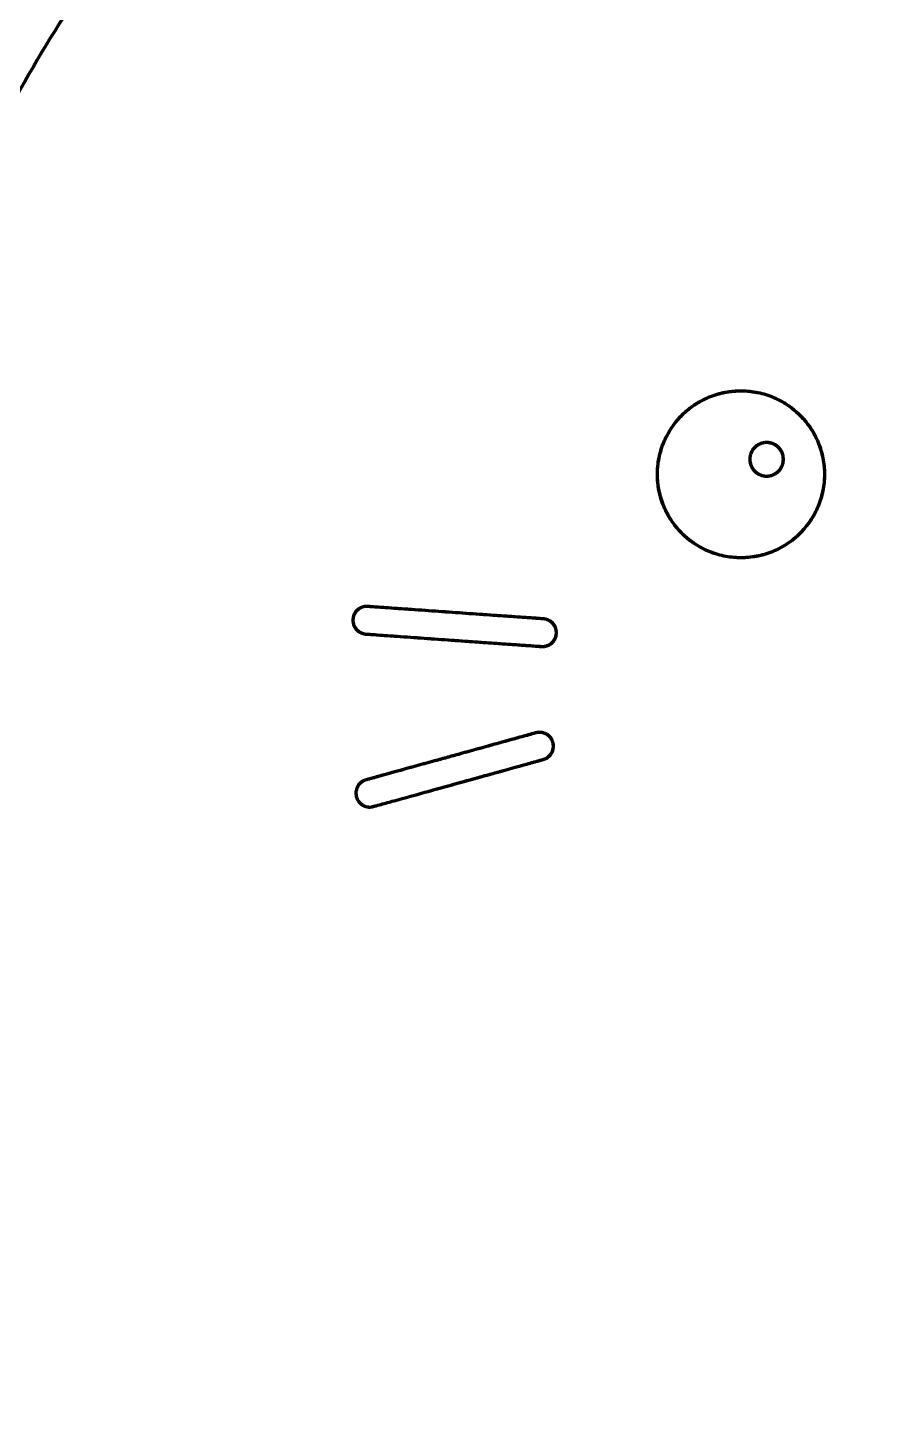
# Model space of a CAD drawing. Extents: x 56 to 5692, y -2843 to -743.
# Drawn here: x 4504.3 to 4581.5, y -1977.9 to -1854.1 of the extents above; entities that cross this region are included whole.
import ezdxf

# ---------------------------------------------------------------- set-up
doc = ezdxf.new("R2010")
doc.units = 0
doc.header["$LTSCALE"] = 20
doc.header["$MEASUREMENT"] = 0
doc.layers.add('3', color=3, linetype='CONTINUOUS')

msp = doc.modelspace()

# ---------------------------------------------------------------- linework, layer by layer
at = {"layer": '3', "color": 7, "linetype": 'Continuous', "lineweight": 70}
for points, knots in [([(4585.07, -1807.06), (4582.76, -1807.34), (4576.39, -1808.3), (4566.09, -1810.65), (4550.49, -1815.85), (4535.92, -1823.52), (4523.26, -1833.77), (4514.92, -1842.6), (4507.77, -1852.35), (4501.77, -1862.74), (4496.75, -1873.57), (4491.17, -1888.36), (4485.89, -1907.21), (4481.44, -1929.92), (4478.27, -1952.45), (4476.12, -1974.65), (4474.81, -1996.41), (4474.05, -2024.71), (4474.8, -2221.48), (4477.72, -2252.32), (4481.46, -2274.53), (4485.02, -2289.73), (4489.33, -2303.26), (4494.39, -2314.94), (4500.13, -2324.77), (4508.64, -2335.59), (4520.75, -2345.34), (4537.5, -2352.87), (4553.57, -2356.8), (4567.8, -2358.87), (4579.1, -2359.92), (4587.91, -2360.34), (4593.84, -2360.48), (4596.81, -2360.52), (4599.78, -2360.53), (4601.76, -2360.53), (4602.74, -2360.53)], [0.0112064, 0.0112064, 0.0112064, 0.0112064, 0.015625, 0.0234375, 0.03125, 0.046875, 0.0546875, 0.0625, 0.0703125, 0.078125, 0.0859375, 0.09375, 0.109375, 0.125, 0.140625, 0.15625, 0.171875, 0.1875, 0.21875, 0.25, 0.265625, 0.28125, 0.296875, 0.3125, 0.328125, 0.34375, 0.375, 0.40625, 0.4375, 0.453125, 0.46875, 0.484375, 0.4882812, 0.4921875, 0.4960938, 0.4999694, 0.4999694, 0.4999694, 0.4999694]), ([(4602.74, -2362.66), (4602.69, -2362.66), (4602.64, -2362.66), (4602.18, -2362.66), (4600.12, -2362.66), (4598.06, -2362.66), (4594.76, -2362.63), (4593.12, -2362.61), (4590.66, -2362.56), (4589.84, -2362.54), (4588.2, -2362.49), (4586.56, -2362.44), (4584.92, -2362.39), (4583.69, -2362.34), (4583.08, -2362.31), (4582.36, -2362.28), (4582.05, -2362.27), (4581.85, -2362.26), (4581.75, -2362.25), (4580.01, -2362.17), (4578.4, -2362.08), (4575.21, -2361.89), (4573.64, -2361.78), (4570.54, -2361.55), (4569, -2361.42), (4565.97, -2361.14), (4564.48, -2360.99), (4561.52, -2360.67), (4560.06, -2360.5), (4557.17, -2360.14), (4555.74, -2359.94), (4553.63, -2359.63), (4552.93, -2359.53), (4551.88, -2359.36), (4551.54, -2359.31), (4550.84, -2359.19), (4550.5, -2359.14), (4548.78, -2358.85), (4547.44, -2358.61), (4544.8, -2358.1), (4543.5, -2357.84), (4540.96, -2357.29), (4539.71, -2357), (4537.26, -2356.4), (4536.05, -2356.09), (4533.68, -2355.45), (4532.52, -2355.11), (4530.23, -2354.41), (4529.1, -2354.04), (4525.78, -2352.91), (4523.63, -2352.1), (4521.3, -2351.11), (4521.04, -2351), (4520.52, -2350.77), (4519.75, -2350.43), (4519, -2350.09), (4517.5, -2349.38), (4516.52, -2348.89), (4513.64, -2347.39), (4511.79, -2346.33), (4508.24, -2344.06), (4506.54, -2342.85), (4504.07, -2340.93), (4503.27, -2340.27), (4501.69, -2338.91), (4500.91, -2338.21), (4498.63, -2336.05), (4497.16, -2334.52), (4495.04, -2332.09), (4494.35, -2331.26), (4493.5, -2330.19), (4493.33, -2329.97), (4493, -2329.53), (4492.83, -2329.32), (4492.33, -2328.66), (4492, -2328.21), (4491.03, -2326.86), (4490.4, -2325.94), (4489.17, -2324.07), (4488.56, -2323.11), (4486.8, -2320.18), (4485.69, -2318.15), (4483.57, -2313.92), (4482.57, -2311.74), (4480.66, -2307.21), (4479.76, -2304.86), (4478.48, -2301.24), (4478.06, -2300.01), (4477.25, -2297.52), (4476.85, -2296.26), (4476.37, -2294.66), (4476.23, -2294.17), (4476.09, -2293.69), (4476, -2293.36), (4475.95, -2293.2), (4475.72, -2292.39), (4475.53, -2291.74), (4474.99, -2289.77), (4474.64, -2288.45), (4473.63, -2284.45), (4473, -2281.75), (4471.82, -2276.26), (4471.28, -2273.48), (4470.25, -2267.84), (4469.78, -2264.99), (4468.9, -2259.22), (4468.49, -2256.31), (4467.75, -2250.43), (4467.4, -2247.46), (4466.77, -2241.46), (4466.49, -2238.44), (4466.1, -2233.87), (4465.98, -2232.35), (4465.84, -2230.43), (4465.81, -2230.04), (4465.75, -2229.28), (4465.67, -2228.12), (4465.59, -2226.97), (4465.34, -2223.12), (4465.16, -2220.03), (4464.86, -2213.85), (4464.74, -2210.74), (4464.53, -2204.53), (4464.46, -2201.41), (4464.35, -2195.17), (4464.32, -2192.05), (4464.31, -2022.78), (4464.33, -2019.65), (4464.4, -2013.37), (4464.47, -2010.22), (4464.64, -2003.93), (4464.74, -2000.77), (4465, -1994.46), (4465.16, -1991.3), (4465.51, -1984.98), (4465.71, -1981.82), (4466.16, -1975.48), (4466.41, -1972.31), (4466.95, -1965.97), (4467.25, -1962.8), (4467.91, -1956.45), (4468.26, -1953.27), (4469.03, -1946.91), (4469.45, -1943.73), (4470.34, -1937.38), (4470.82, -1934.19), (4471.85, -1927.83), (4472.4, -1924.65), (4473.14, -1920.67), (4473.29, -1919.88), (4473.52, -1918.68), (4473.6, -1918.29), (4473.76, -1917.49), (4474.15, -1915.5), (4474.56, -1913.52), (4475.58, -1908.77), (4476.3, -1905.61), (4477.47, -1900.9), (4477.87, -1899.33), (4478.7, -1896.2), (4479.13, -1894.64), (4480.02, -1891.53), (4480.48, -1889.97), (4481.43, -1886.88), (4481.92, -1885.33), (4482.94, -1882.25), (4483.47, -1880.72), (4484.57, -1877.66), (4485.14, -1876.14), (4486.02, -1873.86), (4486.32, -1873.1), (4486.77, -1871.97), (4487, -1871.4), (4487.24, -1870.83), (4487.39, -1870.46), (4487.47, -1870.27), (4488.18, -1868.57), (4488.83, -1867.08), (4490.85, -1862.63), (4492.28, -1859.71), (4494.57, -1855.42), (4495.36, -1854.01), (4496.99, -1851.21), (4497.83, -1849.82), (4500.43, -1845.72), (4502.28, -1843.04), (4505.24, -1839.14), (4506.26, -1837.86), (4507.83, -1835.96), (4508.36, -1835.34), (4509.04, -1834.56), (4509.18, -1834.4), (4509.45, -1834.09), (4509.86, -1833.63), (4511.37, -1831.95), (4512.79, -1830.47), (4515.1, -1828.17), (4516.29, -1827.05), (4519.9, -1823.78), (4522.41, -1821.72), (4526.31, -1818.81), (4527.64, -1817.88), (4530.34, -1816.06), (4531.71, -1815.18), (4534.5, -1813.48), (4535.92, -1812.66), (4538.08, -1811.48), (4539.17, -1810.89), (4540.46, -1810.23), (4541.1, -1809.91), (4541.43, -1809.75), (4541.59, -1809.67), (4541.67, -1809.63), (4541.71, -1809.61), (4541.73, -1809.6), (4541.74, -1809.59), (4541.75, -1809.59)], [0.5496866, 0.5496866, 0.5496866, 0.5496866, 0.5498047, 0.5498047, 0.5507812, 0.5546875, 0.5546875, 0.5585937, 0.5585937, 0.5605469, 0.5605469, 0.5625, 0.5644531, 0.5644531, 0.5654297, 0.565918, 0.5661621, 0.5661621, 0.5664062, 0.5664062, 0.5703125, 0.5703125, 0.5742187, 0.5742187, 0.578125, 0.578125, 0.5820312, 0.5820312, 0.5859375, 0.5859375, 0.5898437, 0.5898437, 0.5917969, 0.5917969, 0.5927734, 0.5927734, 0.59375, 0.59375, 0.5976562, 0.5976562, 0.6015625, 0.6015625, 0.6054687, 0.6054687, 0.609375, 0.609375, 0.6132812, 0.6132812, 0.6171875, 0.6171875, 0.625, 0.625, 0.6259766, 0.6259766, 0.6269531, 0.6289062, 0.6289062, 0.6328125, 0.6328125, 0.640625, 0.640625, 0.6484375, 0.6484375, 0.6523437, 0.6523437, 0.65625, 0.65625, 0.6640625, 0.6640625, 0.6679687, 0.6679687, 0.6689453, 0.6689453, 0.6699219, 0.6699219, 0.671875, 0.671875, 0.6757812, 0.6757812, 0.6796875, 0.6796875, 0.6875, 0.6875, 0.6953125, 0.6953125, 0.703125, 0.703125, 0.7070312, 0.7070312, 0.7109375, 0.7109375, 0.7119141, 0.7124023, 0.7124023, 0.7128906, 0.7128906, 0.7148437, 0.7148437, 0.71875, 0.71875, 0.7265625, 0.7265625, 0.734375, 0.734375, 0.7421875, 0.7421875, 0.75, 0.75, 0.7578125, 0.7578125, 0.765625, 0.765625, 0.7695312, 0.7695312, 0.7705078, 0.7705078, 0.7714844, 0.7734375, 0.7734375, 0.78125, 0.78125, 0.7890625, 0.7890625, 0.796875, 0.796875, 0.8046875, 0.8046875, 0.8125, 0.8125, 0.8203125, 0.8203125, 0.828125, 0.828125, 0.8359375, 0.8359375, 0.84375, 0.84375, 0.8515625, 0.8515625, 0.859375, 0.859375, 0.8671875, 0.8671875, 0.875, 0.875, 0.8828125, 0.8828125, 0.890625, 0.890625, 0.8925781, 0.8925781, 0.8935547, 0.8935547, 0.8945312, 0.8984375, 0.8984375, 0.90625, 0.90625, 0.9101562, 0.9101562, 0.9140625, 0.9140625, 0.9179687, 0.9179687, 0.921875, 0.921875, 0.9257812, 0.9257812, 0.9296875, 0.9296875, 0.9316406, 0.9316406, 0.9326172, 0.9331055, 0.9331055, 0.9335937, 0.9335937, 0.9375, 0.9375, 0.9453125, 0.9453125, 0.9492187, 0.9492187, 0.953125, 0.953125, 0.9609375, 0.9609375, 0.9648437, 0.9648437, 0.9667969, 0.9667969, 0.9672852, 0.9672852, 0.9677734, 0.96875, 0.9726562, 0.9726562, 0.9765625, 0.9765625, 0.984375, 0.984375, 0.9882812, 0.9882812, 0.9921875, 0.9921875, 0.9960937, 0.9960937, 0.9980469, 0.9990234, 0.9995117, 0.9997559, 0.9998779, 0.999939, 0.9999695, 0.9999695, 1, 1, 1, 1]), ([(4560.69, -1892.7), (4560.64, -1892.94), (4560.61, -1893.19), (4560.58, -1893.67), (4560.58, -1893.92), (4560.59, -1894.4), (4560.61, -1894.64), (4560.64, -1894.95), (4560.65, -1895.01), (4560.67, -1895.13), (4560.68, -1895.19), (4560.71, -1895.37), (4560.74, -1895.49), (4560.82, -1895.84), (4560.95, -1896.31), (4561.12, -1896.76), (4561.27, -1897.09), (4561.32, -1897.2), (4561.4, -1897.36), (4561.43, -1897.41), (4561.48, -1897.52), (4561.51, -1897.58), (4561.66, -1897.84), (4561.79, -1898.04), (4562.07, -1898.44), (4562.22, -1898.63), (4562.53, -1898.99), (4562.69, -1899.17), (4562.91, -1899.38), (4562.96, -1899.42), (4563.05, -1899.5), (4563.09, -1899.54), (4563.23, -1899.66), (4563.32, -1899.74), (4563.61, -1899.96), (4564, -1900.24), (4564.42, -1900.48), (4564.85, -1900.71), (4565.07, -1900.81), (4565.52, -1900.99), (4565.75, -1901.06), (4566.22, -1901.2), (4566.45, -1901.25), (4566.93, -1901.34), (4567.17, -1901.37), (4567.54, -1901.4), (4567.66, -1901.41), (4567.84, -1901.41), (4567.91, -1901.42), (4568.03, -1901.42), (4568.34, -1901.42), (4568.64, -1901.4), (4569.12, -1901.34), (4569.37, -1901.3), (4569.72, -1901.23), (4569.84, -1901.2), (4570.08, -1901.13), (4570.2, -1901.1), (4570.56, -1900.99), (4571.02, -1900.81), (4571.46, -1900.59), (4571.88, -1900.36), (4572.09, -1900.22), (4572.35, -1900.05), (4572.4, -1900.01), (4572.5, -1899.94), (4572.55, -1899.9), (4572.7, -1899.79), (4572.79, -1899.71), (4573.07, -1899.47), (4573.43, -1899.13), (4573.75, -1898.76), (4573.98, -1898.47), (4574.05, -1898.37), (4574.16, -1898.22), (4574.2, -1898.17), (4574.27, -1898.06), (4574.3, -1898.01), (4574.47, -1897.75), (4574.59, -1897.54), (4574.81, -1897.1), (4575.01, -1896.65), (4575.16, -1896.19), (4575.25, -1895.89), (4575.26, -1895.83), (4575.29, -1895.71), (4575.33, -1895.53), (4575.37, -1895.35), (4575.43, -1894.99), (4575.46, -1894.75), (4575.5, -1894.26), (4575.5, -1894.02), (4575.49, -1893.71), (4575.49, -1893.65), (4575.49, -1893.53), (4575.48, -1893.47), (4575.47, -1893.28), (4575.46, -1893.16), (4575.41, -1892.8), (4575.37, -1892.56), (4575.27, -1892.09), (4575.2, -1891.85), (4575.09, -1891.51), (4575.05, -1891.39), (4574.98, -1891.22), (4574.96, -1891.17), (4574.91, -1891.05), (4574.89, -1891), (4574.76, -1890.72), (4574.65, -1890.5), (4574.42, -1890.08), (4574.29, -1889.88), (4574.01, -1889.48), (4573.86, -1889.29), (4573.67, -1889.06), (4573.62, -1889.01), (4573.54, -1888.92), (4573.5, -1888.88), (4573.38, -1888.75), (4573.29, -1888.66), (4573.03, -1888.41), (4572.66, -1888.09), (4572.27, -1887.81), (4571.97, -1887.61), (4571.86, -1887.55), (4571.71, -1887.46), (4571.65, -1887.43), (4571.54, -1887.37), (4571.49, -1887.34), (4571.22, -1887.2), (4571, -1887.1), (4570.55, -1886.93), (4570.09, -1886.77), (4569.62, -1886.66), (4569.32, -1886.61), (4569.26, -1886.6), (4569.13, -1886.58), (4569.07, -1886.57), (4568.89, -1886.55), (4568.77, -1886.53), (4568.4, -1886.5), (4568.16, -1886.5), (4567.67, -1886.5), (4567.43, -1886.52), (4567.07, -1886.56), (4566.95, -1886.58), (4566.76, -1886.61), (4566.7, -1886.62), (4566.58, -1886.64), (4566.52, -1886.65), (4566.22, -1886.72), (4565.74, -1886.85), (4565.29, -1887.02), (4564.84, -1887.21), (4564.62, -1887.32), (4564.35, -1887.47), (4564.29, -1887.5), (4564.19, -1887.57), (4564.13, -1887.6), (4563.98, -1887.7), (4563.87, -1887.77), (4563.57, -1887.98), (4563.18, -1888.28), (4562.82, -1888.62), (4562.57, -1888.89), (4562.49, -1888.98), (4562.36, -1889.12), (4562.32, -1889.16), (4562.24, -1889.26), (4562.2, -1889.31), (4562.01, -1889.55), (4561.87, -1889.75), (4561.61, -1890.17), (4561.37, -1890.59), (4561.17, -1891.04), (4561.05, -1891.33), (4561.03, -1891.39), (4560.99, -1891.51), (4560.93, -1891.68), (4560.88, -1891.86), (4560.78, -1892.22), (4560.73, -1892.46), (4560.69, -1892.7)], [0, 0, 0, 0, 0.015625, 0.015625, 0.03125, 0.03125, 0.046875, 0.046875, 0.050781, 0.050781, 0.054687, 0.054687, 0.0625, 0.0625, 0.078125, 0.09375, 0.09375, 0.101562, 0.101562, 0.105469, 0.105469, 0.109375, 0.109375, 0.125, 0.125, 0.140625, 0.140625, 0.15625, 0.15625, 0.160156, 0.160156, 0.164062, 0.164062, 0.171875, 0.171875, 0.1875, 0.203125, 0.203125, 0.21875, 0.21875, 0.234375, 0.234375, 0.25, 0.25, 0.265625, 0.265625, 0.273437, 0.273437, 0.277344, 0.277344, 0.28125, 0.296875, 0.296875, 0.3125, 0.3125, 0.320312, 0.320312, 0.328125, 0.328125, 0.34375, 0.359375, 0.359375, 0.375, 0.375, 0.378906, 0.378906, 0.382812, 0.382812, 0.390625, 0.390625, 0.40625, 0.421875, 0.421875, 0.429687, 0.429687, 0.433594, 0.433594, 0.4375, 0.4375, 0.453125, 0.453125, 0.46875, 0.484375, 0.484375, 0.488281, 0.488281, 0.492187, 0.5, 0.5, 0.515625, 0.515625, 0.53125, 0.53125, 0.535156, 0.535156, 0.539062, 0.539062, 0.546875, 0.546875, 0.5625, 0.5625, 0.578125, 0.578125, 0.585937, 0.585937, 0.589844, 0.589844, 0.59375, 0.59375, 0.609375, 0.609375, 0.625, 0.625, 0.640625, 0.640625, 0.644531, 0.644531, 0.648437, 0.648437, 0.65625, 0.65625, 0.671875, 0.6875, 0.6875, 0.695312, 0.695312, 0.699219, 0.699219, 0.703125, 0.703125, 0.71875, 0.71875, 0.734375, 0.75, 0.75, 0.753906, 0.753906, 0.757812, 0.757812, 0.765625, 0.765625, 0.78125, 0.78125, 0.796875, 0.796875, 0.804687, 0.804687, 0.808594, 0.808594, 0.8125, 0.8125, 0.828125, 0.84375, 0.84375, 0.859375, 0.859375, 0.863281, 0.863281, 0.867187, 0.867187, 0.875, 0.875, 0.890625, 0.90625, 0.90625, 0.914062, 0.914062, 0.917969, 0.917969, 0.921875, 0.921875, 0.9375, 0.9375, 0.953125, 0.96875, 0.96875, 0.972656, 0.972656, 0.976562, 0.984375, 0.984375, 1, 1, 1, 1]), ([(4575.5, -1893.96), (4575.5, -1893.71), (4575.47, -1893.22), (4575.4, -1892.74), (4575.31, -1892.27), (4575.25, -1892.03), (4575.15, -1891.68), (4575.11, -1891.57), (4575.03, -1891.34), (4574.98, -1891.22), (4574.84, -1890.89), (4574.64, -1890.45), (4574.39, -1890.04), (4574.19, -1889.73), (4574.12, -1889.63), (4574.01, -1889.49), (4573.97, -1889.44), (4573.9, -1889.34), (4573.86, -1889.3), (4573.67, -1889.06), (4573.51, -1888.88), (4573.17, -1888.54), (4572.81, -1888.21), (4572.42, -1887.92), (4572.17, -1887.75), (4572.12, -1887.71), (4572.02, -1887.65), (4571.97, -1887.62), (4571.81, -1887.52), (4571.71, -1887.46), (4571.39, -1887.29), (4571.17, -1887.18), (4570.72, -1886.99), (4570.5, -1886.91), (4570.03, -1886.76), (4569.8, -1886.7), (4569.5, -1886.64), (4569.44, -1886.63), (4569.32, -1886.61), (4569.14, -1886.58), (4568.95, -1886.55), (4568.59, -1886.52), (4568.35, -1886.5), (4567.86, -1886.5), (4567.62, -1886.51), (4567.25, -1886.54), (4567.13, -1886.55), (4566.89, -1886.59), (4566.76, -1886.61), (4566.4, -1886.67), (4566.16, -1886.73), (4565.7, -1886.87), (4565.47, -1886.95), (4565.12, -1887.09), (4565.01, -1887.14), (4564.84, -1887.22), (4564.79, -1887.24), (4564.68, -1887.3), (4564.62, -1887.33), (4564.35, -1887.47), (4564.13, -1887.6), (4563.72, -1887.87), (4563.53, -1888.01), (4563.15, -1888.32), (4562.96, -1888.49), (4562.74, -1888.7), (4562.7, -1888.75), (4562.61, -1888.84), (4562.57, -1888.88), (4562.45, -1889.02), (4562.36, -1889.11), (4562.13, -1889.4), (4561.83, -1889.79), (4561.58, -1890.21), (4561.41, -1890.54), (4561.35, -1890.65), (4561.27, -1890.82), (4561.24, -1890.87), (4561.19, -1890.99), (4561.17, -1891.04), (4561.05, -1891.33), (4560.97, -1891.56), (4560.83, -1892.03), (4560.77, -1892.26), (4560.67, -1892.74), (4560.64, -1892.99), (4560.61, -1893.29), (4560.6, -1893.35), (4560.59, -1893.48), (4560.58, -1893.66), (4560.58, -1893.84), (4560.58, -1894.21), (4560.59, -1894.45), (4560.64, -1894.93), (4560.67, -1895.17), (4560.73, -1895.47), (4560.75, -1895.53), (4560.77, -1895.65), (4560.79, -1895.71), (4560.83, -1895.89), (4560.86, -1896.01), (4560.97, -1896.35), (4561.13, -1896.81), (4561.34, -1897.24), (4561.51, -1897.56), (4561.57, -1897.67), (4561.66, -1897.82), (4561.69, -1897.88), (4561.75, -1897.98), (4561.79, -1898.03), (4561.96, -1898.28), (4562.1, -1898.48), (4562.4, -1898.85), (4562.56, -1899.03), (4562.9, -1899.37), (4563.08, -1899.53), (4563.31, -1899.73), (4563.36, -1899.77), (4563.45, -1899.84), (4563.5, -1899.88), (4563.65, -1899.99), (4563.75, -1900.06), (4564.05, -1900.26), (4564.46, -1900.52), (4564.89, -1900.73), (4565.22, -1900.87), (4565.34, -1900.91), (4565.51, -1900.98), (4565.57, -1901), (4565.68, -1901.04), (4565.74, -1901.06), (4566.03, -1901.15), (4566.27, -1901.21), (4566.74, -1901.31), (4566.98, -1901.35), (4567.46, -1901.4), (4567.77, -1901.42), (4568.07, -1901.42), (4568.2, -1901.42), (4568.26, -1901.41), (4568.44, -1901.41), (4568.57, -1901.4), (4568.93, -1901.37), (4569.18, -1901.33), (4569.66, -1901.25), (4569.89, -1901.19), (4570.25, -1901.09), (4570.36, -1901.05), (4570.54, -1900.99), (4570.6, -1900.97), (4570.71, -1900.92), (4570.77, -1900.9), (4571.06, -1900.78), (4571.28, -1900.68), (4571.72, -1900.45), (4571.93, -1900.33), (4572.34, -1900.06), (4572.54, -1899.91), (4572.78, -1899.72), (4572.83, -1899.68), (4572.92, -1899.6), (4572.97, -1899.56), (4573.11, -1899.43), (4573.2, -1899.35), (4573.46, -1899.09), (4573.79, -1898.73), (4574.09, -1898.33), (4574.29, -1898.03), (4574.36, -1897.92), (4574.46, -1897.76), (4574.49, -1897.71), (4574.55, -1897.6), (4574.58, -1897.55), (4574.73, -1897.28), (4574.83, -1897.05), (4575.02, -1896.6), (4575.1, -1896.37), (4575.21, -1896.02), (4575.24, -1895.9), (4575.3, -1895.67), (4575.33, -1895.55), (4575.4, -1895.18), (4575.44, -1894.94), (4575.47, -1894.57), (4575.48, -1894.45), (4575.49, -1894.2), (4575.5, -1894.08), (4575.5, -1893.96)], [0, 0, 0, 0, 0.015625, 0.03125, 0.03125, 0.046875, 0.046875, 0.054688, 0.054688, 0.0625, 0.0625, 0.078125, 0.09375, 0.09375, 0.101563, 0.101563, 0.105469, 0.105469, 0.109375, 0.109375, 0.125, 0.125, 0.140625, 0.15625, 0.15625, 0.160156, 0.160156, 0.164063, 0.164063, 0.171875, 0.171875, 0.1875, 0.1875, 0.203125, 0.203125, 0.21875, 0.21875, 0.222656, 0.222656, 0.226563, 0.234375, 0.234375, 0.25, 0.25, 0.265625, 0.265625, 0.273438, 0.273438, 0.28125, 0.28125, 0.296875, 0.296875, 0.3125, 0.3125, 0.320313, 0.320313, 0.324219, 0.324219, 0.328125, 0.328125, 0.34375, 0.34375, 0.359375, 0.359375, 0.375, 0.375, 0.378906, 0.378906, 0.382813, 0.382813, 0.390625, 0.390625, 0.40625, 0.421875, 0.421875, 0.429688, 0.429688, 0.433594, 0.433594, 0.4375, 0.4375, 0.453125, 0.453125, 0.46875, 0.46875, 0.484375, 0.484375, 0.488281, 0.488281, 0.492188, 0.5, 0.5, 0.515625, 0.515625, 0.53125, 0.53125, 0.535156, 0.535156, 0.539063, 0.539063, 0.546875, 0.546875, 0.5625, 0.578125, 0.578125, 0.585938, 0.585938, 0.589844, 0.589844, 0.59375, 0.59375, 0.609375, 0.609375, 0.625, 0.625, 0.640625, 0.640625, 0.644531, 0.644531, 0.648438, 0.648438, 0.65625, 0.65625, 0.671875, 0.6875, 0.6875, 0.695313, 0.695313, 0.699219, 0.699219, 0.703125, 0.703125, 0.71875, 0.71875, 0.734375, 0.734375, 0.75, 0.753906, 0.753906, 0.757813, 0.757813, 0.765625, 0.765625, 0.78125, 0.78125, 0.796875, 0.796875, 0.804688, 0.804688, 0.808594, 0.808594, 0.8125, 0.8125, 0.828125, 0.828125, 0.84375, 0.84375, 0.859375, 0.859375, 0.863281, 0.863281, 0.867188, 0.867188, 0.875, 0.875, 0.890625, 0.90625, 0.90625, 0.914063, 0.914063, 0.917969, 0.917969, 0.921875, 0.921875, 0.9375, 0.9375, 0.953125, 0.953125, 0.960938, 0.960938, 0.96875, 0.96875, 0.984375, 0.984375, 0.992188, 0.992188, 1, 1, 1, 1]), ([(4569.03, -1891.87), (4569.08, -1891.78), (4569.14, -1891.7), (4569.24, -1891.59), (4569.27, -1891.56), (4569.33, -1891.51), (4569.35, -1891.49), (4569.38, -1891.46), (4569.4, -1891.44), (4569.5, -1891.37), (4569.59, -1891.31), (4569.7, -1891.26), (4569.72, -1891.25), (4569.76, -1891.23), (4569.79, -1891.22), (4569.86, -1891.19), (4569.91, -1891.18), (4570.05, -1891.14), (4570.15, -1891.13), (4570.27, -1891.12), (4570.29, -1891.12), (4570.34, -1891.12), (4570.42, -1891.12), (4570.54, -1891.13), (4570.63, -1891.15), (4570.71, -1891.17), (4570.73, -1891.17), (4570.78, -1891.19), (4570.8, -1891.19), (4570.92, -1891.23), (4571.01, -1891.27), (4571.11, -1891.34), (4571.13, -1891.35), (4571.17, -1891.38), (4571.19, -1891.39), (4571.25, -1891.43), (4571.29, -1891.46), (4571.4, -1891.56), (4571.46, -1891.63), (4571.54, -1891.73), (4571.55, -1891.75), (4571.58, -1891.79), (4571.59, -1891.81), (4571.63, -1891.87), (4571.68, -1891.95), (4571.72, -1892.04), (4571.74, -1892.11), (4571.75, -1892.13), (4571.77, -1892.18), (4571.77, -1892.2), (4571.81, -1892.32), (4571.82, -1892.42), (4571.83, -1892.57), (4571.83, -1892.61), (4571.83, -1892.69), (4571.83, -1892.71), (4571.83, -1892.76), (4571.82, -1892.79), (4571.81, -1892.91), (4571.79, -1893), (4571.75, -1893.12), (4571.74, -1893.14), (4571.72, -1893.19), (4571.71, -1893.21), (4571.68, -1893.28), (4571.66, -1893.32), (4571.58, -1893.45), (4571.53, -1893.53), (4571.44, -1893.63), (4571.43, -1893.64), (4571.39, -1893.68), (4571.37, -1893.7), (4571.32, -1893.75), (4571.25, -1893.81), (4571.16, -1893.87), (4571.1, -1893.91), (4571.08, -1893.92), (4571.04, -1893.94), (4571.01, -1893.96), (4570.9, -1894.01), (4570.81, -1894.05), (4570.67, -1894.08), (4570.62, -1894.09), (4570.52, -1894.11), (4570.47, -1894.11), (4570.37, -1894.12), (4570.32, -1894.12), (4570.23, -1894.12), (4570.18, -1894.11), (4570.1, -1894.1), (4570.08, -1894.1), (4570.03, -1894.09), (4570.01, -1894.08), (4569.93, -1894.07), (4569.84, -1894.04), (4569.75, -1894), (4569.68, -1893.97), (4569.66, -1893.96), (4569.62, -1893.94), (4569.6, -1893.93), (4569.49, -1893.86), (4569.41, -1893.81), (4569.3, -1893.71), (4569.27, -1893.68), (4569.22, -1893.62), (4569.2, -1893.61), (4569.17, -1893.57), (4569.16, -1893.55), (4569.08, -1893.45), (4569.03, -1893.37), (4568.98, -1893.26), (4568.97, -1893.24), (4568.95, -1893.2), (4568.94, -1893.17), (4568.91, -1893.1), (4568.9, -1893.06), (4568.86, -1892.92), (4568.84, -1892.82), (4568.83, -1892.7), (4568.83, -1892.67), (4568.83, -1892.62), (4568.83, -1892.55), (4568.84, -1892.43), (4568.86, -1892.33), (4568.88, -1892.26), (4568.88, -1892.24), (4568.9, -1892.19), (4568.9, -1892.16), (4568.94, -1892.05), (4568.98, -1891.96), (4569.03, -1891.87)], [0, 0, 0, 0, 0.03125, 0.03125, 0.046875, 0.046875, 0.054688, 0.054688, 0.0625, 0.0625, 0.09375, 0.09375, 0.101563, 0.101563, 0.109375, 0.109375, 0.125, 0.125, 0.15625, 0.15625, 0.164063, 0.164063, 0.171875, 0.1875, 0.203125, 0.203125, 0.210938, 0.210938, 0.21875, 0.21875, 0.25, 0.25, 0.257813, 0.257813, 0.265625, 0.265625, 0.28125, 0.28125, 0.3125, 0.3125, 0.320313, 0.320313, 0.328125, 0.328125, 0.34375, 0.359375, 0.359375, 0.367188, 0.367188, 0.375, 0.375, 0.40625, 0.40625, 0.421875, 0.421875, 0.429688, 0.429688, 0.4375, 0.4375, 0.46875, 0.46875, 0.476563, 0.476563, 0.484375, 0.484375, 0.5, 0.5, 0.53125, 0.53125, 0.539063, 0.539063, 0.546875, 0.546875, 0.5625, 0.578125, 0.578125, 0.585938, 0.585938, 0.59375, 0.59375, 0.625, 0.625, 0.640625, 0.640625, 0.65625, 0.65625, 0.671875, 0.671875, 0.6875, 0.6875, 0.695313, 0.695313, 0.703125, 0.703125, 0.71875, 0.734375, 0.734375, 0.742188, 0.742188, 0.75, 0.75, 0.78125, 0.78125, 0.796875, 0.796875, 0.804688, 0.804688, 0.8125, 0.8125, 0.84375, 0.84375, 0.851563, 0.851563, 0.859375, 0.859375, 0.875, 0.875, 0.90625, 0.90625, 0.914063, 0.914063, 0.921875, 0.9375, 0.953125, 0.953125, 0.960938, 0.960938, 0.96875, 0.96875, 1, 1, 1, 1]), ([(4571.83, -1892.62), (4571.83, -1892.72), (4571.82, -1892.82), (4571.79, -1892.96), (4571.78, -1893.01), (4571.76, -1893.08), (4571.75, -1893.1), (4571.74, -1893.15), (4571.73, -1893.17), (4571.68, -1893.29), (4571.63, -1893.37), (4571.56, -1893.47), (4571.55, -1893.5), (4571.52, -1893.54), (4571.51, -1893.55), (4571.46, -1893.61), (4571.42, -1893.65), (4571.32, -1893.75), (4571.24, -1893.82), (4571.14, -1893.88), (4571.12, -1893.9), (4571.07, -1893.92), (4571.05, -1893.94), (4570.99, -1893.97), (4570.9, -1894.01), (4570.8, -1894.04), (4570.73, -1894.06), (4570.71, -1894.07), (4570.66, -1894.08), (4570.64, -1894.09), (4570.51, -1894.11), (4570.42, -1894.12), (4570.29, -1894.12), (4570.27, -1894.12), (4570.22, -1894.11), (4570.2, -1894.11), (4570.12, -1894.1), (4570.07, -1894.1), (4569.93, -1894.07), (4569.84, -1894.04), (4569.72, -1893.99), (4569.7, -1893.98), (4569.66, -1893.96), (4569.64, -1893.95), (4569.57, -1893.91), (4569.49, -1893.86), (4569.41, -1893.8), (4569.36, -1893.76), (4569.34, -1893.74), (4569.3, -1893.71), (4569.28, -1893.69), (4569.2, -1893.6), (4569.14, -1893.53), (4569.06, -1893.41), (4569.03, -1893.37), (4569, -1893.3), (4568.99, -1893.28), (4568.96, -1893.24), (4568.95, -1893.21), (4568.91, -1893.1), (4568.88, -1893.01), (4568.86, -1892.89), (4568.85, -1892.86), (4568.85, -1892.82), (4568.84, -1892.79), (4568.84, -1892.72), (4568.83, -1892.67), (4568.83, -1892.52), (4568.84, -1892.42), (4568.87, -1892.3), (4568.87, -1892.28), (4568.88, -1892.23), (4568.89, -1892.21), (4568.91, -1892.14), (4568.94, -1892.04), (4568.99, -1891.96), (4569.02, -1891.89), (4569.03, -1891.87), (4569.06, -1891.83), (4569.07, -1891.8), (4569.14, -1891.7), (4569.2, -1891.63), (4569.31, -1891.52), (4569.35, -1891.49), (4569.4, -1891.44), (4569.42, -1891.42), (4569.46, -1891.4), (4569.48, -1891.38), (4569.59, -1891.31), (4569.68, -1891.27), (4569.79, -1891.22), (4569.81, -1891.21), (4569.86, -1891.19), (4569.88, -1891.19), (4569.96, -1891.17), (4570.05, -1891.14), (4570.15, -1891.13), (4570.22, -1891.12), (4570.25, -1891.12), (4570.3, -1891.12), (4570.32, -1891.12), (4570.44, -1891.12), (4570.54, -1891.13), (4570.69, -1891.16), (4570.73, -1891.17), (4570.8, -1891.19), (4570.83, -1891.2), (4570.87, -1891.22), (4570.9, -1891.23), (4571.01, -1891.28), (4571.09, -1891.32), (4571.19, -1891.39), (4571.21, -1891.4), (4571.25, -1891.43), (4571.27, -1891.45), (4571.33, -1891.5), (4571.36, -1891.53), (4571.47, -1891.63), (4571.53, -1891.71), (4571.6, -1891.81), (4571.61, -1891.83), (4571.63, -1891.87), (4571.65, -1891.89), (4571.68, -1891.96), (4571.72, -1892.05), (4571.75, -1892.14), (4571.78, -1892.21), (4571.78, -1892.23), (4571.79, -1892.28), (4571.8, -1892.3), (4571.82, -1892.42), (4571.83, -1892.52), (4571.83, -1892.62)], [0, 0, 0, 0, 0.03125, 0.03125, 0.046875, 0.046875, 0.054688, 0.054688, 0.0625, 0.0625, 0.09375, 0.09375, 0.101563, 0.101563, 0.109375, 0.109375, 0.125, 0.125, 0.15625, 0.15625, 0.164063, 0.164063, 0.171875, 0.171875, 0.1875, 0.203125, 0.203125, 0.210938, 0.210938, 0.21875, 0.21875, 0.25, 0.25, 0.257813, 0.257813, 0.265625, 0.265625, 0.28125, 0.28125, 0.3125, 0.3125, 0.320313, 0.320313, 0.328125, 0.328125, 0.34375, 0.359375, 0.359375, 0.367188, 0.367188, 0.375, 0.375, 0.40625, 0.40625, 0.421875, 0.421875, 0.429688, 0.429688, 0.4375, 0.4375, 0.46875, 0.46875, 0.476563, 0.476563, 0.484375, 0.484375, 0.5, 0.5, 0.53125, 0.53125, 0.539063, 0.539063, 0.546875, 0.546875, 0.5625, 0.578125, 0.578125, 0.585938, 0.585938, 0.59375, 0.59375, 0.625, 0.625, 0.640625, 0.640625, 0.648438, 0.648438, 0.65625, 0.65625, 0.6875, 0.6875, 0.695313, 0.695313, 0.703125, 0.703125, 0.71875, 0.734375, 0.734375, 0.742188, 0.742188, 0.75, 0.75, 0.78125, 0.78125, 0.796875, 0.796875, 0.804688, 0.804688, 0.8125, 0.8125, 0.84375, 0.84375, 0.851563, 0.851563, 0.859375, 0.859375, 0.875, 0.875, 0.90625, 0.90625, 0.914063, 0.914063, 0.921875, 0.921875, 0.9375, 0.953125, 0.953125, 0.960938, 0.960938, 0.96875, 0.96875, 1, 1, 1, 1]), ([(4533.78, -1906.09), (4533.82, -1906.05), (4533.86, -1906.02), (4533.95, -1905.96), (4533.99, -1905.93), (4534.06, -1905.9), (4534.09, -1905.88), (4534.12, -1905.87), (4534.13, -1905.86), (4534.16, -1905.85), (4534.22, -1905.83), (4534.28, -1905.81), (4534.38, -1905.79), (4534.43, -1905.78), (4534.51, -1905.77), (4534.53, -1905.77), (4534.58, -1905.77), (4534.62, -1905.77), (4534.66, -1905.77), (4534.68, -1905.77), (4534.7, -1905.77), (4534.73, -1905.77), (4534.81, -1905.78), (4535.29, -1905.81), (4535.74, -1905.84), (4536.96, -1905.93), (4537.77, -1905.99), (4539.4, -1906.1), (4540.22, -1906.16), (4541.46, -1906.25), (4541.87, -1906.28), (4542.69, -1906.33), (4543.1, -1906.36), (4545.17, -1906.51), (4546.83, -1906.63), (4548.92, -1906.77), (4549.34, -1906.8), (4549.96, -1906.85), (4550.17, -1906.86), (4550.4, -1906.88), (4550.41, -1906.88), (4550.43, -1906.88), (4550.47, -1906.88), (4550.51, -1906.89), (4550.56, -1906.9), (4550.59, -1906.9), (4550.64, -1906.92), (4550.67, -1906.92), (4550.74, -1906.95), (4550.79, -1906.97), (4550.88, -1907.01), (4550.93, -1907.03), (4550.99, -1907.07), (4551.01, -1907.09), (4551.06, -1907.12), (4551.08, -1907.13), (4551.14, -1907.18), (4551.18, -1907.22), (4551.25, -1907.29), (4551.28, -1907.33), (4551.34, -1907.42), (4551.4, -1907.5), (4551.44, -1907.6), (4551.47, -1907.67), (4551.48, -1907.69), (4551.5, -1907.74), (4551.51, -1907.77), (4551.53, -1907.84), (4551.54, -1907.9), (4551.55, -1908), (4551.56, -1908.05), (4551.56, -1908.13), (4551.55, -1908.16), (4551.55, -1908.21), (4551.55, -1908.24), (4551.54, -1908.32), (4551.53, -1908.37), (4551.5, -1908.47), (4551.49, -1908.52), (4551.46, -1908.58), (4551.46, -1908.6), (4551.45, -1908.62), (4551.43, -1908.66), (4551.41, -1908.69), (4551.37, -1908.76), (4551.34, -1908.81), (4551.29, -1908.87), (4551.28, -1908.89), (4551.25, -1908.92), (4551.24, -1908.93), (4551.22, -1908.95), (4551.18, -1909), (4551.09, -1909.08), (4551, -1909.14), (4550.95, -1909.18), (4550.93, -1909.18), (4550.91, -1909.2), (4550.88, -1909.21), (4550.84, -1909.23), (4550.77, -1909.26), (4550.72, -1909.28), (4550.64, -1909.3), (4550.62, -1909.31), (4550.57, -1909.32), (4550.54, -1909.33), (4550.46, -1909.34), (4550.41, -1909.34), (4550.33, -1909.35), (4550.31, -1909.35), (4550.27, -1909.34), (4550.26, -1909.34), (4550.23, -1909.34), (4550.22, -1909.34), (4550.15, -1909.34), (4550, -1909.33), (4549.44, -1909.29), (4548.93, -1909.25), (4547.71, -1909.16), (4546.9, -1909.11), (4545.28, -1908.99), (4544.47, -1908.93), (4542.86, -1908.82), (4542.05, -1908.76), (4540.45, -1908.65), (4539.65, -1908.59), (4538.06, -1908.48), (4537.26, -1908.43), (4536.08, -1908.34), (4535.68, -1908.31), (4535.09, -1908.27), (4534.89, -1908.26), (4534.65, -1908.24), (4534.6, -1908.24), (4534.54, -1908.23), (4534.53, -1908.23), (4534.5, -1908.23), (4534.47, -1908.23), (4534.43, -1908.22), (4534.36, -1908.21), (4534.31, -1908.2), (4534.24, -1908.18), (4534.21, -1908.17), (4534.17, -1908.15), (4534.15, -1908.14), (4534.08, -1908.11), (4533.99, -1908.07), (4533.91, -1908.01), (4533.85, -1907.97), (4533.83, -1907.95), (4533.79, -1907.92), (4533.77, -1907.9), (4533.72, -1907.85), (4533.65, -1907.78), (4533.6, -1907.7), (4533.56, -1907.63), (4533.54, -1907.61), (4533.52, -1907.57), (4533.51, -1907.54), (4533.47, -1907.48), (4533.44, -1907.38), (4533.41, -1907.28), (4533.4, -1907.22), (4533.4, -1907.21), (4533.39, -1907.18), (4533.39, -1907.17), (4533.39, -1907.13), (4533.38, -1907.1), (4533.38, -1907.03), (4533.38, -1906.97), (4533.39, -1906.87), (4533.39, -1906.82), (4533.41, -1906.75), (4533.41, -1906.74), (4533.41, -1906.71), (4533.42, -1906.67), (4533.43, -1906.64), (4533.46, -1906.56), (4533.48, -1906.51), (4533.51, -1906.44), (4533.53, -1906.42), (4533.55, -1906.38), (4533.55, -1906.37), (4533.57, -1906.35), (4533.6, -1906.29), (4533.64, -1906.24), (4533.69, -1906.18), (4533.72, -1906.15), (4533.75, -1906.12), (4533.77, -1906.1), (4533.77, -1906.1), (4533.78, -1906.09), (4533.78, -1906.09), (4533.78, -1906.09), (4533.78, -1906.09)], [0, 0, 0, 0, 0.003906, 0.003906, 0.007812, 0.007812, 0.009766, 0.009766, 0.010742, 0.010742, 0.011719, 0.015625, 0.015625, 0.019531, 0.019531, 0.021484, 0.021484, 0.023437, 0.024414, 0.024414, 0.025391, 0.025391, 0.027344, 0.03125, 0.0625, 0.0625, 0.125, 0.125, 0.1875, 0.1875, 0.21875, 0.21875, 0.25, 0.25, 0.375, 0.375, 0.40625, 0.40625, 0.421875, 0.421875, 0.422852, 0.422852, 0.423828, 0.425781, 0.425781, 0.427734, 0.427734, 0.429687, 0.429687, 0.433594, 0.433594, 0.4375, 0.4375, 0.439453, 0.439453, 0.441406, 0.441406, 0.445312, 0.445312, 0.449219, 0.449219, 0.453125, 0.457031, 0.457031, 0.458984, 0.458984, 0.460937, 0.460937, 0.464844, 0.464844, 0.46875, 0.46875, 0.470703, 0.470703, 0.472656, 0.472656, 0.476562, 0.476562, 0.480469, 0.480469, 0.481445, 0.481445, 0.482422, 0.484375, 0.484375, 0.488281, 0.488281, 0.490234, 0.490234, 0.491211, 0.491211, 0.492187, 0.496094, 0.5, 0.5, 0.500977, 0.500977, 0.501953, 0.503906, 0.503906, 0.507812, 0.507812, 0.509766, 0.509766, 0.511719, 0.511719, 0.515625, 0.515625, 0.517578, 0.517578, 0.518555, 0.518555, 0.519531, 0.519531, 0.523437, 0.53125, 0.5625, 0.5625, 0.625, 0.625, 0.6875, 0.6875, 0.75, 0.75, 0.8125, 0.8125, 0.875, 0.875, 0.90625, 0.90625, 0.921875, 0.921875, 0.925781, 0.925781, 0.926758, 0.926758, 0.927734, 0.929687, 0.929687, 0.933594, 0.933594, 0.935547, 0.935547, 0.9375, 0.9375, 0.941406, 0.945312, 0.945312, 0.947266, 0.947266, 0.949219, 0.949219, 0.953125, 0.957031, 0.957031, 0.958984, 0.958984, 0.960937, 0.960937, 0.964844, 0.96875, 0.96875, 0.969727, 0.969727, 0.970703, 0.970703, 0.972656, 0.972656, 0.976562, 0.976562, 0.980469, 0.980469, 0.981445, 0.981445, 0.982422, 0.984375, 0.984375, 0.988281, 0.988281, 0.990234, 0.990234, 0.991211, 0.991211, 0.992187, 0.996094, 0.996094, 0.998047, 0.999023, 0.999512, 0.999756, 0.999878, 0.999878, 1, 1, 1, 1]), ([(4550.32, -1909.35), (4550.3, -1909.35), (4550.27, -1909.34), (4550.23, -1909.34), (4550.22, -1909.34), (4550.19, -1909.34), (4550.13, -1909.33), (4549.96, -1909.32), (4549.59, -1909.3), (4549.28, -1909.27), (4548.65, -1909.23), (4548.23, -1909.2), (4546.98, -1909.11), (4546.15, -1909.05), (4544.49, -1908.94), (4543.66, -1908.88), (4542.01, -1908.76), (4541.19, -1908.7), (4539.96, -1908.62), (4539.55, -1908.59), (4538.73, -1908.53), (4538.32, -1908.5), (4537.1, -1908.41), (4536.29, -1908.36), (4535.28, -1908.28), (4534.98, -1908.26), (4534.66, -1908.24), (4534.55, -1908.23), (4534.52, -1908.23), (4534.51, -1908.23), (4534.47, -1908.23), (4534.42, -1908.22), (4534.37, -1908.21), (4534.32, -1908.2), (4534.3, -1908.19), (4534.23, -1908.17), (4534.13, -1908.14), (4534.05, -1908.1), (4533.98, -1908.06), (4533.96, -1908.05), (4533.92, -1908.02), (4533.9, -1908.01), (4533.84, -1907.96), (4533.76, -1907.9), (4533.69, -1907.82), (4533.65, -1907.76), (4533.63, -1907.74), (4533.6, -1907.7), (4533.59, -1907.68), (4533.54, -1907.62), (4533.5, -1907.53), (4533.46, -1907.43), (4533.43, -1907.36), (4533.43, -1907.33), (4533.42, -1907.3), (4533.41, -1907.28), (4533.41, -1907.26), (4533.39, -1907.19), (4533.38, -1907.08), (4533.38, -1906.97), (4533.38, -1906.91), (4533.39, -1906.89), (4533.39, -1906.87), (4533.39, -1906.85), (4533.39, -1906.81), (4533.4, -1906.79), (4533.41, -1906.71), (4533.43, -1906.66), (4533.45, -1906.58), (4533.47, -1906.54), (4533.48, -1906.51), (4533.49, -1906.48), (4533.5, -1906.47), (4533.53, -1906.41), (4533.58, -1906.32), (4533.65, -1906.23), (4533.7, -1906.17), (4533.72, -1906.15), (4533.75, -1906.12), (4533.77, -1906.1), (4533.83, -1906.04), (4533.87, -1906.01), (4533.94, -1905.97), (4533.96, -1905.95), (4534, -1905.93), (4534.03, -1905.91), (4534.09, -1905.88), (4534.14, -1905.86), (4534.24, -1905.82), (4534.29, -1905.81), (4534.36, -1905.79), (4534.39, -1905.79), (4534.44, -1905.78), (4534.46, -1905.77), (4534.54, -1905.77), (4534.59, -1905.77), (4534.65, -1905.77), (4534.66, -1905.77), (4534.68, -1905.77), (4534.7, -1905.77), (4534.73, -1905.77), (4535.55, -1905.83), (4536.36, -1905.89), (4537.95, -1906), (4538.75, -1906.05), (4539.95, -1906.14), (4540.35, -1906.17), (4541.16, -1906.22), (4541.56, -1906.25), (4542.77, -1906.34), (4543.57, -1906.4), (4545.19, -1906.51), (4546.01, -1906.57), (4547.63, -1906.68), (4548.45, -1906.74), (4549.47, -1906.81), (4549.78, -1906.83), (4550.13, -1906.86), (4550.3, -1906.87), (4550.36, -1906.88), (4550.39, -1906.88), (4550.4, -1906.88), (4550.44, -1906.88), (4550.47, -1906.88), (4550.54, -1906.89), (4550.59, -1906.9), (4550.69, -1906.93), (4550.79, -1906.96), (4550.88, -1907.01), (4550.94, -1907.04), (4550.97, -1907.06), (4551.01, -1907.08), (4551.03, -1907.1), (4551.09, -1907.14), (4551.17, -1907.21), (4551.24, -1907.28), (4551.29, -1907.34), (4551.3, -1907.36), (4551.33, -1907.4), (4551.35, -1907.42), (4551.39, -1907.49), (4551.44, -1907.58), (4551.48, -1907.67), (4551.5, -1907.74), (4551.51, -1907.77), (4551.52, -1907.82), (4551.53, -1907.84), (4551.54, -1907.92), (4551.56, -1908.02), (4551.56, -1908.13), (4551.55, -1908.2), (4551.55, -1908.23), (4551.54, -1908.28), (4551.54, -1908.31), (4551.53, -1908.38), (4551.51, -1908.43), (4551.49, -1908.51), (4551.48, -1908.55), (4551.46, -1908.58), (4551.45, -1908.61), (4551.45, -1908.62), (4551.42, -1908.68), (4551.37, -1908.77), (4551.31, -1908.85), (4551.26, -1908.91), (4551.24, -1908.93), (4551.2, -1908.97), (4551.19, -1908.99), (4551.13, -1909.05), (4551.05, -1909.11), (4550.96, -1909.17), (4550.89, -1909.21), (4550.87, -1909.22), (4550.82, -1909.24), (4550.8, -1909.25), (4550.73, -1909.28), (4550.68, -1909.29), (4550.6, -1909.31), (4550.58, -1909.32), (4550.53, -1909.33), (4550.5, -1909.33), (4550.45, -1909.34), (4550.41, -1909.34), (4550.37, -1909.34), (4550.34, -1909.34), (4550.33, -1909.35), (4550.33, -1909.35), (4550.33, -1909.35), (4550.32, -1909.35), (4550.32, -1909.35)], [0, 0, 0, 0, 0.001953, 0.001953, 0.00293, 0.00293, 0.003906, 0.007812, 0.015625, 0.03125, 0.03125, 0.0625, 0.0625, 0.125, 0.125, 0.1875, 0.1875, 0.25, 0.25, 0.28125, 0.28125, 0.3125, 0.3125, 0.375, 0.375, 0.390625, 0.398437, 0.399414, 0.399414, 0.400391, 0.400391, 0.402344, 0.404297, 0.404297, 0.40625, 0.40625, 0.410156, 0.414062, 0.414062, 0.416016, 0.416016, 0.417969, 0.417969, 0.421875, 0.425781, 0.425781, 0.427734, 0.427734, 0.429687, 0.429687, 0.433594, 0.4375, 0.4375, 0.439453, 0.439453, 0.44043, 0.44043, 0.441406, 0.445312, 0.449219, 0.449219, 0.450195, 0.450195, 0.451172, 0.451172, 0.453125, 0.453125, 0.457031, 0.457031, 0.458984, 0.459961, 0.459961, 0.460937, 0.460937, 0.464844, 0.46875, 0.46875, 0.470703, 0.470703, 0.472656, 0.472656, 0.476562, 0.476562, 0.478516, 0.478516, 0.480469, 0.480469, 0.484375, 0.484375, 0.488281, 0.488281, 0.490234, 0.490234, 0.492187, 0.492187, 0.496094, 0.496094, 0.49707, 0.49707, 0.498047, 0.498047, 0.5, 0.5625, 0.5625, 0.625, 0.625, 0.65625, 0.65625, 0.6875, 0.6875, 0.75, 0.75, 0.8125, 0.8125, 0.875, 0.875, 0.890625, 0.898437, 0.902344, 0.90332, 0.90332, 0.904297, 0.904297, 0.90625, 0.90625, 0.910156, 0.910156, 0.914062, 0.917969, 0.917969, 0.919922, 0.919922, 0.921875, 0.921875, 0.925781, 0.929687, 0.929687, 0.931641, 0.931641, 0.933594, 0.933594, 0.9375, 0.941406, 0.941406, 0.943359, 0.943359, 0.945312, 0.945312, 0.949219, 0.953125, 0.953125, 0.955078, 0.955078, 0.957031, 0.957031, 0.960937, 0.960937, 0.962891, 0.963867, 0.963867, 0.964844, 0.964844, 0.96875, 0.972656, 0.972656, 0.974609, 0.974609, 0.976562, 0.976562, 0.980469, 0.984375, 0.984375, 0.986328, 0.986328, 0.988281, 0.988281, 0.992187, 0.992187, 0.994141, 0.994141, 0.996094, 0.996094, 0.998047, 0.999023, 0.999512, 0.999756, 0.999878, 0.999878, 1, 1, 1, 1]), ([(4547.72, -1917.62), (4548.12, -1917.5), (4548.73, -1917.34), (4549.38, -1917.16), (4549.65, -1917.08), (4549.71, -1917.06), (4549.74, -1917.06), (4549.75, -1917.05), (4549.79, -1917.04), (4549.84, -1917.03), (4549.89, -1917.03), (4549.94, -1917.02), (4549.97, -1917.02), (4550.04, -1917.01), (4550.15, -1917.02), (4550.25, -1917.03), (4550.31, -1917.04), (4550.32, -1917.05), (4550.35, -1917.05), (4550.36, -1917.05), (4550.4, -1917.06), (4550.42, -1917.07), (4550.5, -1917.1), (4550.59, -1917.14), (4550.68, -1917.19), (4550.75, -1917.23), (4550.77, -1917.24), (4550.81, -1917.27), (4550.83, -1917.29), (4550.89, -1917.34), (4550.92, -1917.37), (4550.98, -1917.43), (4551, -1917.46), (4551.03, -1917.49), (4551.04, -1917.51), (4551.05, -1917.52), (4551.09, -1917.57), (4551.12, -1917.62), (4551.16, -1917.71), (4551.19, -1917.75), (4551.21, -1917.83), (4551.22, -1917.85), (4551.24, -1917.9), (4551.25, -1917.93), (4551.27, -1918), (4551.27, -1918.05), (4551.29, -1918.16), (4551.29, -1918.21), (4551.29, -1918.27), (4551.29, -1918.29), (4551.29, -1918.31), (4551.29, -1918.33), (4551.28, -1918.37), (4551.28, -1918.39), (4551.27, -1918.47), (4551.26, -1918.52), (4551.23, -1918.62), (4551.22, -1918.67), (4551.19, -1918.75), (4551.17, -1918.77), (4551.15, -1918.82), (4551.14, -1918.84), (4551.1, -1918.91), (4551.07, -1918.95), (4551.02, -1919.02), (4551.01, -1919.04), (4550.98, -1919.07), (4550.97, -1919.08), (4550.95, -1919.1), (4550.91, -1919.14), (4550.82, -1919.22), (4550.73, -1919.28), (4550.68, -1919.32), (4550.67, -1919.32), (4550.64, -1919.34), (4550.61, -1919.35), (4550.57, -1919.37), (4550.5, -1919.4), (4550.45, -1919.42), (4550.39, -1919.44), (4550.38, -1919.44), (4550.35, -1919.45), (4550.32, -1919.46), (4550.23, -1919.48), (4549.76, -1919.61), (4549.32, -1919.74), (4548.13, -1920.06), (4547.35, -1920.28), (4545.77, -1920.72), (4544.99, -1920.94), (4543.42, -1921.37), (4542.63, -1921.59), (4541.07, -1922.02), (4540.29, -1922.24), (4538.74, -1922.67), (4537.96, -1922.88), (4536.8, -1923.2), (4536.41, -1923.31), (4535.84, -1923.47), (4535.64, -1923.52), (4535.4, -1923.59), (4535.33, -1923.61), (4535.26, -1923.63), (4535.22, -1923.64), (4535.21, -1923.64), (4535.19, -1923.65), (4535.08, -1923.68), (4534.97, -1923.69), (4534.84, -1923.69), (4534.82, -1923.69), (4534.77, -1923.68), (4534.74, -1923.68), (4534.67, -1923.67), (4534.62, -1923.66), (4534.53, -1923.64), (4534.48, -1923.62), (4534.39, -1923.59), (4534.34, -1923.56), (4534.25, -1923.52), (4534.21, -1923.49), (4534.13, -1923.44), (4534.09, -1923.4), (4534.02, -1923.34), (4533.95, -1923.27), (4533.89, -1923.19), (4533.83, -1923.1), (4533.8, -1923.06), (4533.76, -1922.97), (4533.74, -1922.92), (4533.7, -1922.83), (4533.69, -1922.78), (4533.67, -1922.7), (4533.67, -1922.68), (4533.66, -1922.63), (4533.66, -1922.6), (4533.65, -1922.52), (4533.65, -1922.47), (4533.65, -1922.37), (4533.65, -1922.31), (4533.67, -1922.24), (4533.67, -1922.21), (4533.68, -1922.16), (4533.69, -1922.13), (4533.71, -1922.06), (4533.75, -1921.96), (4533.8, -1921.86), (4533.85, -1921.77), (4533.88, -1921.73), (4533.94, -1921.65), (4533.98, -1921.61), (4534.03, -1921.56), (4534.05, -1921.54), (4534.09, -1921.5), (4534.11, -1921.49), (4534.17, -1921.44), (4534.22, -1921.41), (4534.3, -1921.36), (4534.35, -1921.34), (4534.44, -1921.3), (4534.49, -1921.28), (4534.55, -1921.26), (4534.57, -1921.26), (4534.59, -1921.25), (4534.63, -1921.24), (4535.05, -1921.13), (4535.47, -1921.01), (4536.64, -1920.69), (4537.42, -1920.47), (4538.99, -1920.03), (4539.78, -1919.82), (4540.96, -1919.49), (4541.36, -1919.38), (4542.15, -1919.16), (4542.55, -1919.05), (4543.74, -1918.72), (4544.53, -1918.5), (4545.73, -1918.17), (4546.32, -1918), (4547.02, -1917.81), (4547.37, -1917.71), (4547.55, -1917.66), (4547.63, -1917.64), (4547.68, -1917.63), (4547.7, -1917.62), (4547.71, -1917.62), (4547.71, -1917.62), (4547.72, -1917.62)], [0, 0, 0, 0, 0.03125, 0.046875, 0.050781, 0.051758, 0.051758, 0.052734, 0.052734, 0.054687, 0.056641, 0.056641, 0.058594, 0.058594, 0.0625, 0.066406, 0.066406, 0.067383, 0.067383, 0.068359, 0.068359, 0.070312, 0.070312, 0.074219, 0.078125, 0.078125, 0.080078, 0.080078, 0.082031, 0.082031, 0.085937, 0.085937, 0.087891, 0.088867, 0.088867, 0.089844, 0.089844, 0.09375, 0.09375, 0.097656, 0.097656, 0.099609, 0.099609, 0.101562, 0.101562, 0.105469, 0.105469, 0.109375, 0.109375, 0.110352, 0.110352, 0.111328, 0.111328, 0.113281, 0.113281, 0.117187, 0.117187, 0.121094, 0.121094, 0.123047, 0.123047, 0.125, 0.125, 0.128906, 0.128906, 0.130859, 0.130859, 0.131836, 0.131836, 0.132812, 0.136719, 0.140625, 0.140625, 0.141602, 0.141602, 0.142578, 0.144531, 0.144531, 0.148437, 0.148437, 0.149414, 0.149414, 0.150391, 0.152344, 0.15625, 0.1875, 0.1875, 0.25, 0.25, 0.3125, 0.3125, 0.375, 0.375, 0.4375, 0.4375, 0.5, 0.5, 0.53125, 0.53125, 0.546875, 0.546875, 0.550781, 0.552734, 0.552734, 0.553711, 0.553711, 0.554687, 0.5625, 0.5625, 0.564453, 0.564453, 0.566406, 0.566406, 0.570312, 0.570312, 0.574219, 0.574219, 0.578125, 0.578125, 0.582031, 0.582031, 0.585937, 0.585937, 0.589844, 0.59375, 0.59375, 0.597656, 0.597656, 0.601562, 0.601562, 0.605469, 0.605469, 0.607422, 0.607422, 0.609375, 0.609375, 0.613281, 0.613281, 0.617187, 0.617187, 0.619141, 0.619141, 0.621094, 0.621094, 0.625, 0.628906, 0.628906, 0.632812, 0.632812, 0.636719, 0.636719, 0.638672, 0.638672, 0.640625, 0.640625, 0.644531, 0.644531, 0.648437, 0.648437, 0.652344, 0.652344, 0.65332, 0.65332, 0.654297, 0.65625, 0.6875, 0.6875, 0.75, 0.75, 0.8125, 0.8125, 0.84375, 0.84375, 0.875, 0.875, 0.9375, 0.9375, 0.96875, 0.984375, 0.992188, 0.996094, 0.998047, 0.999023, 0.999512, 0.999512, 1, 1, 1, 1]), ([(4534.88, -1923.69), (4534.83, -1923.69), (4534.78, -1923.69), (4534.7, -1923.68), (4534.68, -1923.67), (4534.63, -1923.66), (4534.6, -1923.66), (4534.53, -1923.64), (4534.43, -1923.61), (4534.34, -1923.57), (4534.28, -1923.53), (4534.24, -1923.51), (4534.21, -1923.49), (4534.19, -1923.48), (4534.18, -1923.47), (4534.13, -1923.43), (4534.05, -1923.37), (4533.98, -1923.3), (4533.93, -1923.24), (4533.91, -1923.22), (4533.88, -1923.18), (4533.87, -1923.16), (4533.82, -1923.09), (4533.77, -1923), (4533.73, -1922.91), (4533.71, -1922.83), (4533.7, -1922.81), (4533.69, -1922.77), (4533.68, -1922.76), (4533.68, -1922.73), (4533.66, -1922.67), (4533.65, -1922.6), (4533.65, -1922.5), (4533.65, -1922.44), (4533.65, -1922.38), (4533.65, -1922.36), (4533.65, -1922.34), (4533.65, -1922.32), (4533.66, -1922.28), (4533.66, -1922.26), (4533.68, -1922.18), (4533.69, -1922.12), (4533.72, -1922.05), (4533.73, -1922.01), (4533.74, -1921.97), (4533.76, -1921.95), (4533.76, -1921.94), (4533.79, -1921.87), (4533.82, -1921.83), (4533.87, -1921.74), (4533.91, -1921.7), (4533.96, -1921.63), (4533.98, -1921.61), (4534.01, -1921.58), (4534.03, -1921.56), (4534.09, -1921.5), (4534.13, -1921.47), (4534.2, -1921.43), (4534.22, -1921.41), (4534.26, -1921.38), (4534.29, -1921.37), (4534.35, -1921.34), (4534.4, -1921.31), (4534.47, -1921.29), (4534.5, -1921.28), (4534.53, -1921.27), (4534.55, -1921.27), (4534.57, -1921.26), (4534.63, -1921.24), (4535.08, -1921.12), (4535.52, -1920.99), (4537.49, -1920.45), (4539.07, -1920.01), (4541.05, -1919.46), (4541.45, -1919.35), (4542.24, -1919.13), (4542.64, -1919.02), (4543.83, -1918.69), (4544.63, -1918.47), (4546.23, -1918.03), (4547.03, -1917.81), (4548.24, -1917.47), (4548.64, -1917.36), (4549.24, -1917.19), (4549.47, -1917.13), (4549.69, -1917.07), (4549.73, -1917.06), (4549.74, -1917.06), (4549.77, -1917.05), (4549.81, -1917.04), (4549.84, -1917.03), (4549.9, -1917.03), (4549.92, -1917.02), (4550, -1917.02), (4550.1, -1917.01), (4550.2, -1917.02), (4550.28, -1917.04), (4550.3, -1917.04), (4550.36, -1917.05), (4550.38, -1917.06), (4550.45, -1917.08), (4550.55, -1917.12), (4550.64, -1917.16), (4550.71, -1917.2), (4550.73, -1917.22), (4550.77, -1917.24), (4550.79, -1917.26), (4550.85, -1917.31), (4550.93, -1917.37), (4551, -1917.45), (4551.04, -1917.51), (4551.06, -1917.53), (4551.09, -1917.57), (4551.1, -1917.6), (4551.14, -1917.66), (4551.17, -1917.71), (4551.2, -1917.78), (4551.21, -1917.81), (4551.22, -1917.85), (4551.23, -1917.88), (4551.24, -1917.89), (4551.25, -1917.95), (4551.27, -1918), (4551.28, -1918.1), (4551.29, -1918.15), (4551.29, -1918.23), (4551.29, -1918.26), (4551.29, -1918.3), (4551.29, -1918.31), (4551.29, -1918.34), (4551.28, -1918.4), (4551.27, -1918.47), (4551.25, -1918.57), (4551.23, -1918.62), (4551.21, -1918.69), (4551.2, -1918.72), (4551.18, -1918.77), (4551.16, -1918.79), (4551.13, -1918.86), (4551.1, -1918.91), (4551.06, -1918.97), (4551.04, -1918.99), (4551.01, -1919.03), (4550.99, -1919.05), (4550.94, -1919.11), (4550.9, -1919.15), (4550.82, -1919.22), (4550.78, -1919.25), (4550.73, -1919.29), (4550.72, -1919.29), (4550.69, -1919.31), (4550.68, -1919.31), (4550.65, -1919.33), (4550.63, -1919.35), (4550.56, -1919.38), (4550.51, -1919.4), (4550.44, -1919.42), (4550.41, -1919.43), (4550.36, -1919.45), (4550.34, -1919.45), (4550.22, -1919.49), (4549.72, -1919.62), (4549.23, -1919.76), (4548.06, -1920.08), (4547.28, -1920.3), (4546.1, -1920.63), (4545.71, -1920.73), (4544.93, -1920.95), (4544.54, -1921.06), (4543.37, -1921.38), (4542.6, -1921.6), (4541.04, -1922.03), (4540.27, -1922.24), (4538.73, -1922.67), (4537.96, -1922.88), (4536.8, -1923.2), (4536.23, -1923.36), (4535.61, -1923.53), (4535.34, -1923.61), (4535.27, -1923.63), (4535.22, -1923.64), (4535.2, -1923.65), (4535.13, -1923.66), (4535.08, -1923.67), (4535.01, -1923.68), (4534.97, -1923.69), (4534.93, -1923.69), (4534.9, -1923.69), (4534.89, -1923.69), (4534.89, -1923.69), (4534.88, -1923.69), (4534.88, -1923.69)], [0, 0, 0, 0, 0.003906, 0.003906, 0.005859, 0.005859, 0.007812, 0.007812, 0.011719, 0.015625, 0.015625, 0.017578, 0.018555, 0.018555, 0.019531, 0.019531, 0.023437, 0.027344, 0.027344, 0.029297, 0.029297, 0.03125, 0.03125, 0.035156, 0.039063, 0.039063, 0.041016, 0.041016, 0.041992, 0.041992, 0.042969, 0.046875, 0.046875, 0.050781, 0.050781, 0.051758, 0.051758, 0.052734, 0.052734, 0.054688, 0.054688, 0.058594, 0.058594, 0.060547, 0.061523, 0.061523, 0.0625, 0.0625, 0.066406, 0.066406, 0.070313, 0.070313, 0.072266, 0.072266, 0.074219, 0.074219, 0.078125, 0.078125, 0.080078, 0.080078, 0.082031, 0.082031, 0.085938, 0.085938, 0.087891, 0.087891, 0.088867, 0.088867, 0.089844, 0.09375, 0.125, 0.125, 0.25, 0.25, 0.28125, 0.28125, 0.3125, 0.3125, 0.375, 0.375, 0.4375, 0.4375, 0.46875, 0.46875, 0.484375, 0.486328, 0.486328, 0.487305, 0.487305, 0.488281, 0.490234, 0.490234, 0.492187, 0.492187, 0.496094, 0.5, 0.5, 0.501953, 0.501953, 0.503906, 0.503906, 0.507812, 0.511719, 0.511719, 0.513672, 0.513672, 0.515625, 0.515625, 0.519531, 0.523437, 0.523437, 0.525391, 0.525391, 0.527344, 0.527344, 0.53125, 0.53125, 0.533203, 0.53418, 0.53418, 0.535156, 0.535156, 0.539062, 0.539062, 0.542969, 0.542969, 0.544922, 0.544922, 0.545898, 0.545898, 0.546875, 0.550781, 0.550781, 0.554687, 0.554687, 0.556641, 0.556641, 0.558594, 0.558594, 0.5625, 0.5625, 0.564453, 0.564453, 0.566406, 0.566406, 0.570312, 0.570312, 0.574219, 0.574219, 0.575195, 0.575195, 0.576172, 0.576172, 0.578125, 0.578125, 0.582031, 0.582031, 0.583984, 0.583984, 0.585937, 0.585937, 0.59375, 0.625, 0.625, 0.6875, 0.6875, 0.71875, 0.71875, 0.75, 0.75, 0.8125, 0.8125, 0.875, 0.875, 0.9375, 0.9375, 0.96875, 0.984375, 0.988281, 0.990234, 0.990234, 0.992187, 0.992187, 0.996094, 0.996094, 0.998047, 0.999023, 0.999512, 0.999756, 0.999756, 1, 1, 1, 1])]:
    msp.add_open_spline(points, degree=3, knots=knots, dxfattribs=at)

doc.saveas('drawing.dxf')
